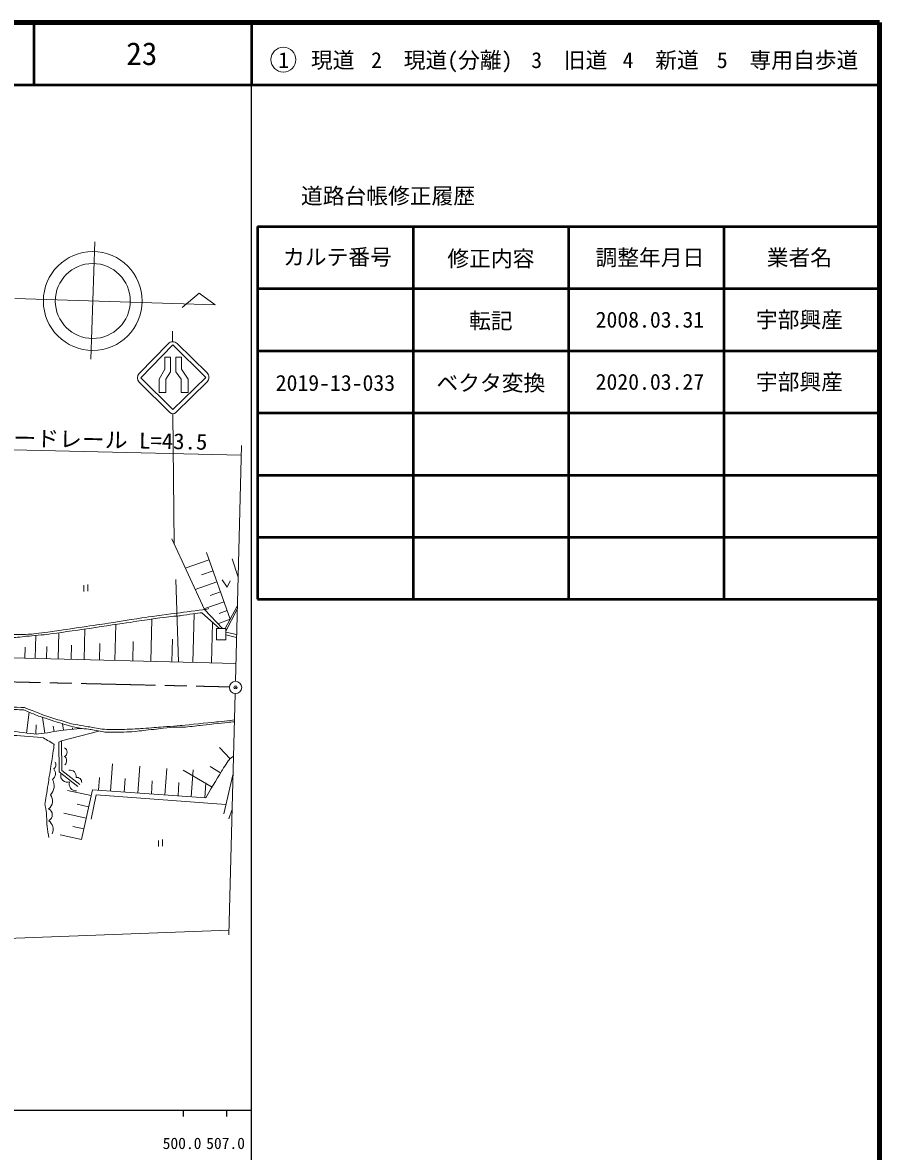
# Model space of a CAD drawing. Units: millimetres, scale not verified. Extents: x 40000 to 680000, y 20000 to 380000.
# Drawn here: x 542196 to 680000, y 198357 to 380000 of the extents above; entities that cross this region are included whole.
import ezdxf
from ezdxf.enums import TextEntityAlignment as Align

# ---------------------------------------------------------------- set-up
doc = ezdxf.new("R2010")
doc.units = ezdxf.units.MM
doc.header["$LTSCALE"] = 1000
doc.header["$PDMODE"] = 32
doc.header["$PDSIZE"] = 500
doc.linetypes.add('CHAIN', pattern=[18.5, 12, -1.5, 3.5, -1.5])
for name, color, linetype, lineweight in [('M-BGD', 7, 'Continuous', 13), ('M-BMK', 2, 'CHAIN', 13), ('M-TTL', 2, 'Continuous', 140), ('M-TTL-BAND', 7, 'Continuous', 25), ('M-TTL-FRAM', 2, 'Continuous', 50), ('M-TTL-LINE', 7, 'Continuous', 50), ('M-TTL-TXT', 7, 'Continuous', 13), ('M-WORK', 1, 'Continuous', 13)]:
    doc.layers.add(name, color=color, linetype=linetype, lineweight=lineweight)
doc.styles.add('ＭＳ ゴシック', font='')
doc.styles.get('ＭＳ ゴシック').set_extended_font_data('MS Gothic')

msp = doc.modelspace()

# ---------------------------------------------------------------- linework, layer by layer
at = {"layer": 'M-BGD'}
msp.add_circle((576448, 273019), 1000, dxfattribs=at)
msp.add_point((576448, 273019), dxfattribs=at)
at = {"layer": 'M-BMK'}
msp.add_open_spline([(477615, 275286), (477846, 275269), (478044, 275255), (478193, 275248), (479883, 275170), (484958, 275037), (486650, 274996), (488671, 274947), (494737, 274840), (496759, 274798), (499157, 274748), (506351, 274574), (508749, 274533), (510693, 274500), (516526, 274464), (518470, 274429), (520868, 274386), (528059, 274199), (530457, 274142), (534382, 274049), (546159, 273770), (550084, 273679), (555106, 273563), (570172, 273223), (575194, 273108), (575245, 273107), (575400, 273102), (575452, 273100)], degree=3, knots=[0, 0, 0, 0, 1, 1, 1, 2, 2, 2, 3, 3, 3, 4, 4, 4, 5, 5, 5, 6, 6, 6, 7, 7, 7, 8, 8, 8, 9, 9, 9, 9], dxfattribs=at)
at = {"layer": 'M-TTL'}
for p, q in [((680000, 380000), (40000, 380000)), ((680000, 20000), (680000, 380000))]:
    msp.add_line(p, q, dxfattribs=at)
at = {"layer": 'M-TTL-BAND'}
for p, q in [((579000, 20000), (579000, 370000)), ((40000, 205000), (579000, 205000)), ((568000, 205000), (568000, 204000)), ((575000, 205000), (575000, 204000))]:
    msp.add_line(p, q, dxfattribs=at)
at = {"layer": 'M-TTL-FRAM'}
for p, q in [((580000, 347197), (580000, 287197)), ((580000, 347197), (680000, 347197)), ((580000, 287197), (680000, 287197))]:
    msp.add_line(p, q, dxfattribs=at)
at = {"layer": 'M-TTL-LINE'}
for p, q in [((543997, 380000), (543997, 370000)), ((579000, 380000), (579000, 370000)), ((40000, 370000), (680000, 370000)), ((605000, 347197), (605000, 287197)), ((630000, 347197), (630000, 287197)), ((655000, 347197), (655000, 287197)), ((580000, 337197), (680000, 337197)), ((580000, 327197), (680000, 327197)), ((580000, 317197), (680000, 317197)), ((580000, 307197), (680000, 307197)), ((580000, 297197), (680000, 297197))]:
    msp.add_line(p, q, dxfattribs=at)
at = {"layer": 'M-TTL-TXT'}
msp.add_circle((584147, 374034), 2000, dxfattribs=at)
at = {"layer": 'M-WORK'}
for p, q in [((553164, 325816), (553812, 344719)), ((566296, 330322), (566325, 328637)), ((565604, 328326), (560940, 323544)), ((571870, 323636), (567062, 328343)), ((560951, 322158), (565901, 317244)), ((566842, 317242), (571871, 322182)), ((566371, 317050), (566560, 296137)), ((536078, 311380), (577372, 310415)), ((577412, 311934), (576418, 274019)), ((571801, 294747), (575588, 283976)), ((572220, 293555), (568368, 292201)), ((575925, 293705), (576856, 290747)), ((572840, 291793), (570996, 291145)), ((552045, 289475), (552045, 288457)), ((552677, 289596), (552677, 288512)), ((566832, 290411), (567269, 277074)), ((573459, 290031), (569935, 288792)), ((574026, 288418), (572339, 287825)), ((574593, 286806), (571368, 285672)), ((575091, 285391), (573786, 284932)), ((574785, 282505), (576734, 286072)), ((574870, 282090), (576722, 285626)), ((562814, 277213), (562991, 283979)), ((569579, 277035), (569784, 284853)), ((571023, 285042), (573867, 282505)), ((572578, 276957), (572748, 283438)), ((575588, 283976), (573595, 283275)), ((547896, 277604), (548006, 281809)), ((552101, 277494), (552231, 282422)), ((557029, 277364), (557181, 283149)), ((574870, 281899), (576615, 281531)), ((544215, 277701), (544311, 281382)), ((549999, 277549), (550059, 279832)), ((554565, 277429), (554636, 280107)), ((559922, 277289), (560004, 280426)), ((566197, 277124), (566292, 280770)), ((574870, 281466), (576602, 281068)), ((534905, 277945), (576492, 276854)), ((542561, 277744), (542606, 279491)), ((546055, 277652), (546107, 279624)), ((576365, 272023), (575347, 233210)), ((542813, 265677), (543280, 269017)), ((545793, 265672), (545394, 268211)), ((548759, 266120), (548641, 267165)), ((544303, 265514), (544354, 266999)), ((547273, 265919), (547123, 266812)), ((550250, 266282), (550222, 266543)), ((575556, 261526), (573870, 263326)), ((556349, 256331), (556663, 260731)), ((560749, 256017), (561057, 260338)), ((565070, 255708), (565373, 259952)), ((574042, 259296), (572365, 260321)), ((554413, 256469), (554561, 258537)), ((558549, 256174), (558704, 258354)), ((562910, 255863), (563063, 258004)), ((572661, 256978), (568009, 259716)), ((569314, 255406), (569624, 259747)), ((574569, 252662), (576023, 258970)), ((553218, 255616), (549428, 256448)), ((567192, 255557), (567345, 257703)), ((571485, 255251), (571658, 257682)), ((552426, 252002), (548811, 252795)), ((552822, 253809), (550971, 254215)), ((575361, 251868), (575873, 253248)), ((551669, 248555), (548222, 249311)), ((552047, 250278), (550282, 250666)), ((564081, 248414), (564081, 247396)), ((564713, 248534), (564713, 247450)), ((575366, 233940), (401775, 227447))]:
    msp.add_line(p, q, dxfattribs=at)
for points in [[(540933, 335603), (573161, 334562), (570597, 336454), (567860, 334145)], [(566858, 323799), (567718, 322615), (566858, 323799), (566858, 326146), (567767, 326146), (567767, 324248), (568826, 322615), (568826, 320460), (567718, 320460), (567718, 322615)], [(566185, 296951), (571429, 285539), (574331, 282505)], [(574315, 290350), (575090, 289131), (575580, 290154)], [(554436, 266005), (548452, 264442), (548514, 259671), (551426, 257420)], [(551096, 257069), (548101, 259423), (548018, 264194), (548452, 264442)], [(551669, 248555), (553421, 256540), (571648, 255239)], [(553249, 251836), (554025, 255755), (574879, 254202)]]:
    msp.add_lwpolyline(points, dxfattribs=at)
for points in [[(566336, 328121), (561198, 322853), (566373, 317715), (571660, 322909)], [(565997, 323797), (565997, 326144), (565088, 326144), (565088, 324252), (564143, 322615), (564143, 320460), (565251, 320460), (565251, 322615)], [(573395, 282505), (573395, 280683), (574870, 280683), (574870, 282505)]]:
    msp.add_lwpolyline(points, close=True, dxfattribs=at)
for radius in [7949, 6032]:
    msp.add_circle((553486, 335198), radius, dxfattribs=at)
for centre, radius, start, end in [((566342, 327607), 1030, 45.60735, 135.71744), ((561645, 322857), 984, 135.71744, 225.20684), ((571157, 322908), 1019, 314.49117, 45.60735), ((566373, 317719), 670, 225.20684, 314.49117), ((548583, 262590), 779, 297.3826, 63.73533), ((548435, 261216), 850, 312.52391, 53.40817), ((546315, 259164), 1170, 305.58808, 39.38763), ((546684, 260587), 866, 308.15416, 28.85271), ((545233, 257180), 2043, 314.33534, 30.36336), ((549349, 258790), 1023, 164.35307, 293.39391), ((549823, 258720), 1000, 349.3304, 101.00175), ((550925, 257760), 784, 357.11334, 98.76959), ((550808, 257480), 1116, 160.60829, 272.71176), ((545549, 254735), 1484, 303.29533, 41.48203), ((545905, 252524), 1074, 298.09919, 64.73665), ((545387, 250200), 1716, 335.09695, 53.34125)]:
    msp.add_arc(centre, radius, start, end, dxfattribs=at)
for points, knots in [([(540053, 281735), (540178, 281656), (540612, 281522), (540760, 281517), (541347, 281495), (543110, 281552), (543696, 281599), (544346, 281652), (546286, 281921), (546932, 282013), (548627, 282256), (553706, 283021), (555398, 283277), (556715, 283476), (560663, 284094), (561981, 284287), (563009, 284437), (566099, 284858), (567129, 284994), (568006, 285111), (570641, 285429), (571517, 285551), (571647, 285569), (572031, 285655), (572157, 285694)], [0, 0, 0, 0, 1, 1, 1, 2, 2, 2, 3, 3, 3, 4, 4, 4, 5, 5, 5, 6, 6, 6, 7, 7, 7, 8, 8, 8, 8]), ([(539491, 281611), (539644, 281430), (540304, 281082), (540540, 281059), (541025, 281011), (542483, 281221), (542969, 281265), (543659, 281327), (545729, 281497), (546415, 281588), (549436, 281988), (556491, 283056), (559507, 283487), (560509, 283630), (563423, 284166), (566507, 284461), (566715, 284489), (567347, 284510), (567555, 284536), (568955, 284806), (570331, 284929), (571023, 285042)], [0, 0, 0, 0, 1, 1, 1, 2, 2, 2, 3, 3, 3, 4, 4, 4, 5, 5, 5, 6, 6, 6, 7, 7, 7, 7]), ([(430349, 270889), (431456, 270994), (434789, 271474), (435893, 271608), (436806, 271718), (439515, 272020), (440430, 272110), (441145, 272181), (443302, 272265), (444020, 272291), (444655, 272313), (446560, 272357), (447196, 272351), (447952, 272344), (450220, 272248), (450976, 272228), (451950, 272202), (454874, 272147), (455848, 272123), (456821, 272099), (459738, 272002), (460711, 271990), (462873, 271964), (469361, 271967), (471524, 271936), (472318, 271925), (474698, 271804), (475492, 271781), (477283, 271730), (482656, 271592), (484448, 271566), (487184, 271527), (495394, 271487), (498130, 271454), (499739, 271435), (504564, 271364), (506172, 271305), (507242, 271267), (510445, 271023), (511515, 270970), (512884, 270904), (516996, 270778), (518365, 270710), (519609, 270648), (523338, 270376), (524583, 270319), (525595, 270272), (528633, 270216), (529646, 270189), (531065, 270149), (535320, 270029), (536739, 269984), (537893, 269947), (541355, 269824), (542509, 269779)], [0, 0, 0, 0, 1, 1, 1, 2, 2, 2, 3, 3, 3, 4, 4, 4, 5, 5, 5, 6, 6, 6, 7, 7, 7, 8, 8, 8, 9, 9, 9, 10, 10, 10, 11, 11, 11, 12, 12, 12, 13, 13, 13, 14, 14, 14, 15, 15, 15, 16, 16, 16, 17, 17, 17, 18, 18, 18, 18]), ([(433355, 270993), (433877, 271080), (435448, 271316), (435973, 271385), (436448, 271448), (437876, 271612), (438353, 271657), (438988, 271716), (440897, 271859), (441533, 271905), (442071, 271944), (443687, 272059), (444226, 272081), (444823, 272106), (446614, 272146), (447211, 272142), (447754, 272139), (449382, 272070), (449925, 272047), (450663, 272016), (452877, 271883), (453615, 271871), (454714, 271853), (458010, 271902), (459108, 271894), (459785, 271889), (461813, 271823), (462489, 271809), (464915, 271757), (472195, 271666), (474620, 271567), (475013, 271551), (476165, 271250), (476557, 271234), (477863, 271182), (481785, 271229), (483092, 271225), (484093, 271222), (487096, 271209), (488097, 271196), (490454, 271167), (497523, 271049), (499880, 271018), (501368, 270999), (505835, 271005), (507323, 270948), (508036, 270921), (510164, 270654), (510876, 270598), (511411, 270556), (513019, 270478), (513556, 270458), (514788, 270412), (518487, 270325), (519720, 270269), (520845, 270218), (524215, 269965), (525341, 269921), (526736, 269868), (530923, 269821), (532318, 269782), (533392, 269753), (536613, 269622), (537686, 269581), (538491, 269551), (540903, 269458), (541708, 269427), (541843, 269422), (542248, 269405), (542383, 269399)], [0, 0, 0, 0, 1, 1, 1, 2, 2, 2, 3, 3, 3, 4, 4, 4, 5, 5, 5, 6, 6, 6, 7, 7, 7, 8, 8, 8, 9, 9, 9, 10, 10, 10, 11, 11, 11, 12, 12, 12, 13, 13, 13, 14, 14, 14, 15, 15, 15, 16, 16, 16, 17, 17, 17, 18, 18, 18, 19, 19, 19, 20, 20, 20, 21, 21, 21, 22, 22, 22, 23, 23, 23, 23]), ([(542383, 269399), (542854, 269185), (544292, 268598), (544778, 268421), (545396, 268198), (547276, 267602), (547902, 267400), (548160, 267317), (548936, 267069), (549197, 266997), (549558, 266897), (550642, 266609), (551009, 266540), (551453, 266456), (552800, 266303), (553246, 266233), (553685, 266165), (554990, 265873), (555434, 265846), (556212, 265799), (558552, 265834), (559332, 265862), (559739, 265877), (560953, 266019), (561358, 266061), (561958, 266124), (563754, 266325), (564353, 266389), (564781, 266435), (566063, 266584), (566493, 266610), (566824, 266629), (567822, 266591), (568154, 266615), (568681, 266653), (570252, 266859), (570777, 266916), (571649, 267011), (574266, 267286), (575138, 267379), (575359, 267402), (576025, 267472), (576246, 267494)], [0, 0, 0, 0, 1, 1, 1, 2, 2, 2, 3, 3, 3, 4, 4, 4, 5, 5, 5, 6, 6, 6, 7, 7, 7, 8, 8, 8, 9, 9, 9, 10, 10, 10, 11, 11, 11, 12, 12, 12, 13, 13, 13, 14, 14, 14, 14]), ([(542509, 269779), (543214, 269485), (545351, 268658), (546071, 268401), (546526, 268238), (547916, 267821), (548378, 267679), (548715, 267575), (549720, 267244), (550064, 267168), (550649, 267039), (552422, 266754), (553012, 266652), (553435, 266579), (554702, 266328), (555130, 266293), (555693, 266248), (557389, 266243), (557954, 266251), (558553, 266260), (560348, 266342), (560946, 266378), (561565, 266414), (563417, 266562), (564034, 266610), (564801, 266669), (567103, 266845), (567870, 266915), (568911, 267010), (572034, 267324), (573075, 267431), (573711, 267497), (575619, 267709), (576254, 267784)], [0, 0, 0, 0, 1, 1, 1, 2, 2, 2, 3, 3, 3, 4, 4, 4, 5, 5, 5, 6, 6, 6, 7, 7, 7, 8, 8, 8, 9, 9, 9, 10, 10, 10, 11, 11, 11, 11]), ([(518403, 265191), (519313, 265235), (522041, 265371), (522951, 265418), (523748, 265459), (526138, 265580), (526934, 265628), (527773, 265679), (530289, 265863), (531128, 265913), (532097, 265971), (535005, 266154), (535975, 266166), (536831, 266177), (539400, 266095), (540253, 266029), (541088, 265964), (543568, 265513), (544405, 265513), (545127, 265513), (547261, 265939), (547977, 266029), (548729, 266123), (550988, 266364), (551743, 266431)], [0, 0, 0, 0, 1, 1, 1, 2, 2, 2, 3, 3, 3, 4, 4, 4, 5, 5, 5, 6, 6, 6, 7, 7, 7, 8, 8, 8, 8]), ([(519404, 264633), (520791, 264675), (524950, 264833), (526336, 264897), (527240, 264939), (529953, 265099), (530856, 265160), (531818, 265226), (534697, 265517), (535661, 265529), (536695, 265542), (539793, 265354), (540824, 265287), (541776, 265225), (544647, 265099), (545577, 264886), (545968, 264572), (547033, 264127), (547284, 263812)], [0, 0, 0, 0, 1, 1, 1, 2, 2, 2, 3, 3, 3, 4, 4, 4, 5, 5, 5, 6, 6, 6, 6]), ([(547284, 263812), (547202, 263236), (546945, 261512), (546856, 260938), (546768, 260368), (546487, 258662), (546397, 258093), (546295, 257449), (545998, 255516), (545896, 254872), (545877, 254751), (545783, 254393), (545791, 254271), (545811, 253975), (546004, 253102), (546033, 252806), (546076, 252369), (546106, 251051), (546149, 250614), (546184, 250266), (546349, 249228), (546423, 248886)], [0, 0, 0, 0, 1, 1, 1, 2, 2, 2, 3, 3, 3, 4, 4, 4, 5, 5, 5, 6, 6, 6, 7, 7, 7, 7]), ([(571648, 255239), (572119, 256068), (573573, 258532), (574072, 259345), (574328, 259761), (575119, 260998), (575419, 261384), (575528, 261524), (575944, 261870), (576101, 261952)], [0, 0, 0, 0, 1, 1, 1, 2, 2, 2, 3, 3, 3, 3])]:
    msp.add_open_spline(points, degree=3, knots=knots, dxfattribs=at)

# ---------------------------------------------------------------- texts
at = {"layer": 'M-TTL-BAND', "style": 'ＭＳ ゴシック'}
for s, p in [('500.0', (567844, 198195)), ('507.0', (574844, 198195))]:
    msp.add_text(s, height=1833, dxfattribs=at).set_placement(p, align=Align.BOTTOM_CENTER)
at = {"layer": 'M-TTL-TXT', "style": 'ＭＳ ゴシック'}
for s, height, p in [('23', 3666, (561372, 375000)), ('1\u3000現道', 2566, (589448, 373958)), ('2\u3000現道(分離)', 2566, (609619, 373958)), ('3\u3000旧道', 2566, (630121, 373958)), ('4\u3000新道', 2566, (644824, 373958)), ('5\u3000専用自歩道', 2566, (665228, 373958)), ('道路台帳修正履歴', 2566, (600968, 352113)), ('カルテ番号', 2566, (592839, 342277)), ('修正内容', 2566, (617509, 342023)), ('調整年月日', 2566, (643089, 342197)), ('業者名', 2566, (667134, 342197)), ('転記', 2566, (617509, 332023)), ('2008.03.31', 2566, (643089, 332197)), ('宇部興産', 2566, (667134, 332197)), ('ベクタ変換', 2566, (617509, 322023)), ('2020.03.27', 2566, (643089, 322197)), ('宇部興産', 2566, (667134, 322197)), ('2019-13-033', 2566, (592509, 322023))]:
    msp.add_text(s, height=height, dxfattribs=at).set_placement(p, align=Align.MIDDLE_CENTER)
at = {"layer": 'M-WORK', "style": 'ＭＳ ゴシック', "width": 1.05}
msp.add_text('ガードレール L=43.5', height=2566, rotation=358.825, dxfattribs=at).set_placement((537005, 311197), align=Align.BOTTOM_LEFT)

doc.saveas('drawing.dxf')
